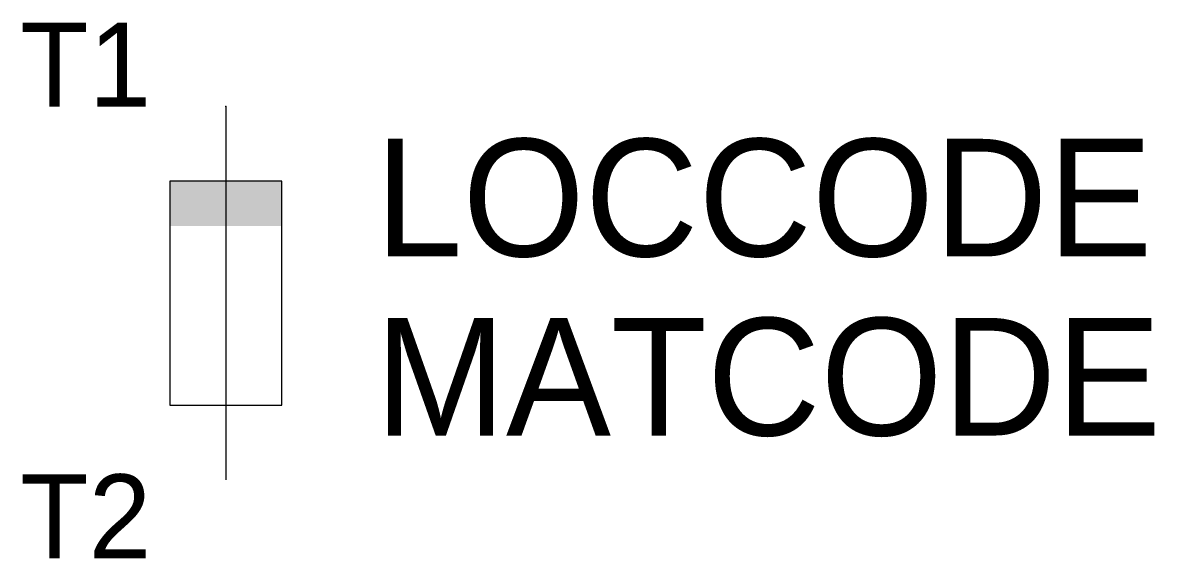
# Model space of a CAD drawing. Extents: x -5.4 to 24.9, y -7.1 to 7.2.
import ezdxf
from ezdxf.enums import TextEntityAlignment as Align

# ---------------------------------------------------------------- set-up
doc = ezdxf.new("R2010")
doc.units = 0
doc.layers.get('0').update_dxf_attribs({"linetype": 'CONTINUOUS'})
doc.layers.add('C', color=6, linetype='CONTINUOUS')
doc.layers.add('T2', color=1, linetype='CONTINUOUS')

msp = doc.modelspace()

# ---------------------------------------------------------------- linework, layer by layer
at = {"color": 0}
msp.add_line((0, 5), (0, -5), dxfattribs=at)
msp.add_lwpolyline([(-1.5, -3), (1.5, -3), (1.5, 3), (-1.5, 3)], close=True, dxfattribs=at)
msp.add_solid([(1.5, 1.8), (-1.5, 1.8), (1.5, 3), (-1.5, 3)], dxfattribs=at)
at = {"layer": 'C', "color": 0}
msp.add_point((0, 5), dxfattribs=at)

# ---------------------------------------------------------------- texts
at = {"color": 0, "linetype": 'CONTINUOUS'}
for tag, p in [('LOCCODE', (4, 0.985)), ('MATCODE', (4, -3.815))]:
    msp.add_attdef(tag, p, '', height=3.15, dxfattribs=at)
at = {"layer": 'T2', "color": 0, "linetype": 'CONTINUOUS'}
for tag, p in [('T1', (-2, 4.999)), ('T2', (-2, -7.107))]:
    msp.add_attdef(tag, text='', height=2.25, dxfattribs=at).set_placement(p, align=Align.RIGHT)

doc.saveas('drawing.dxf')
